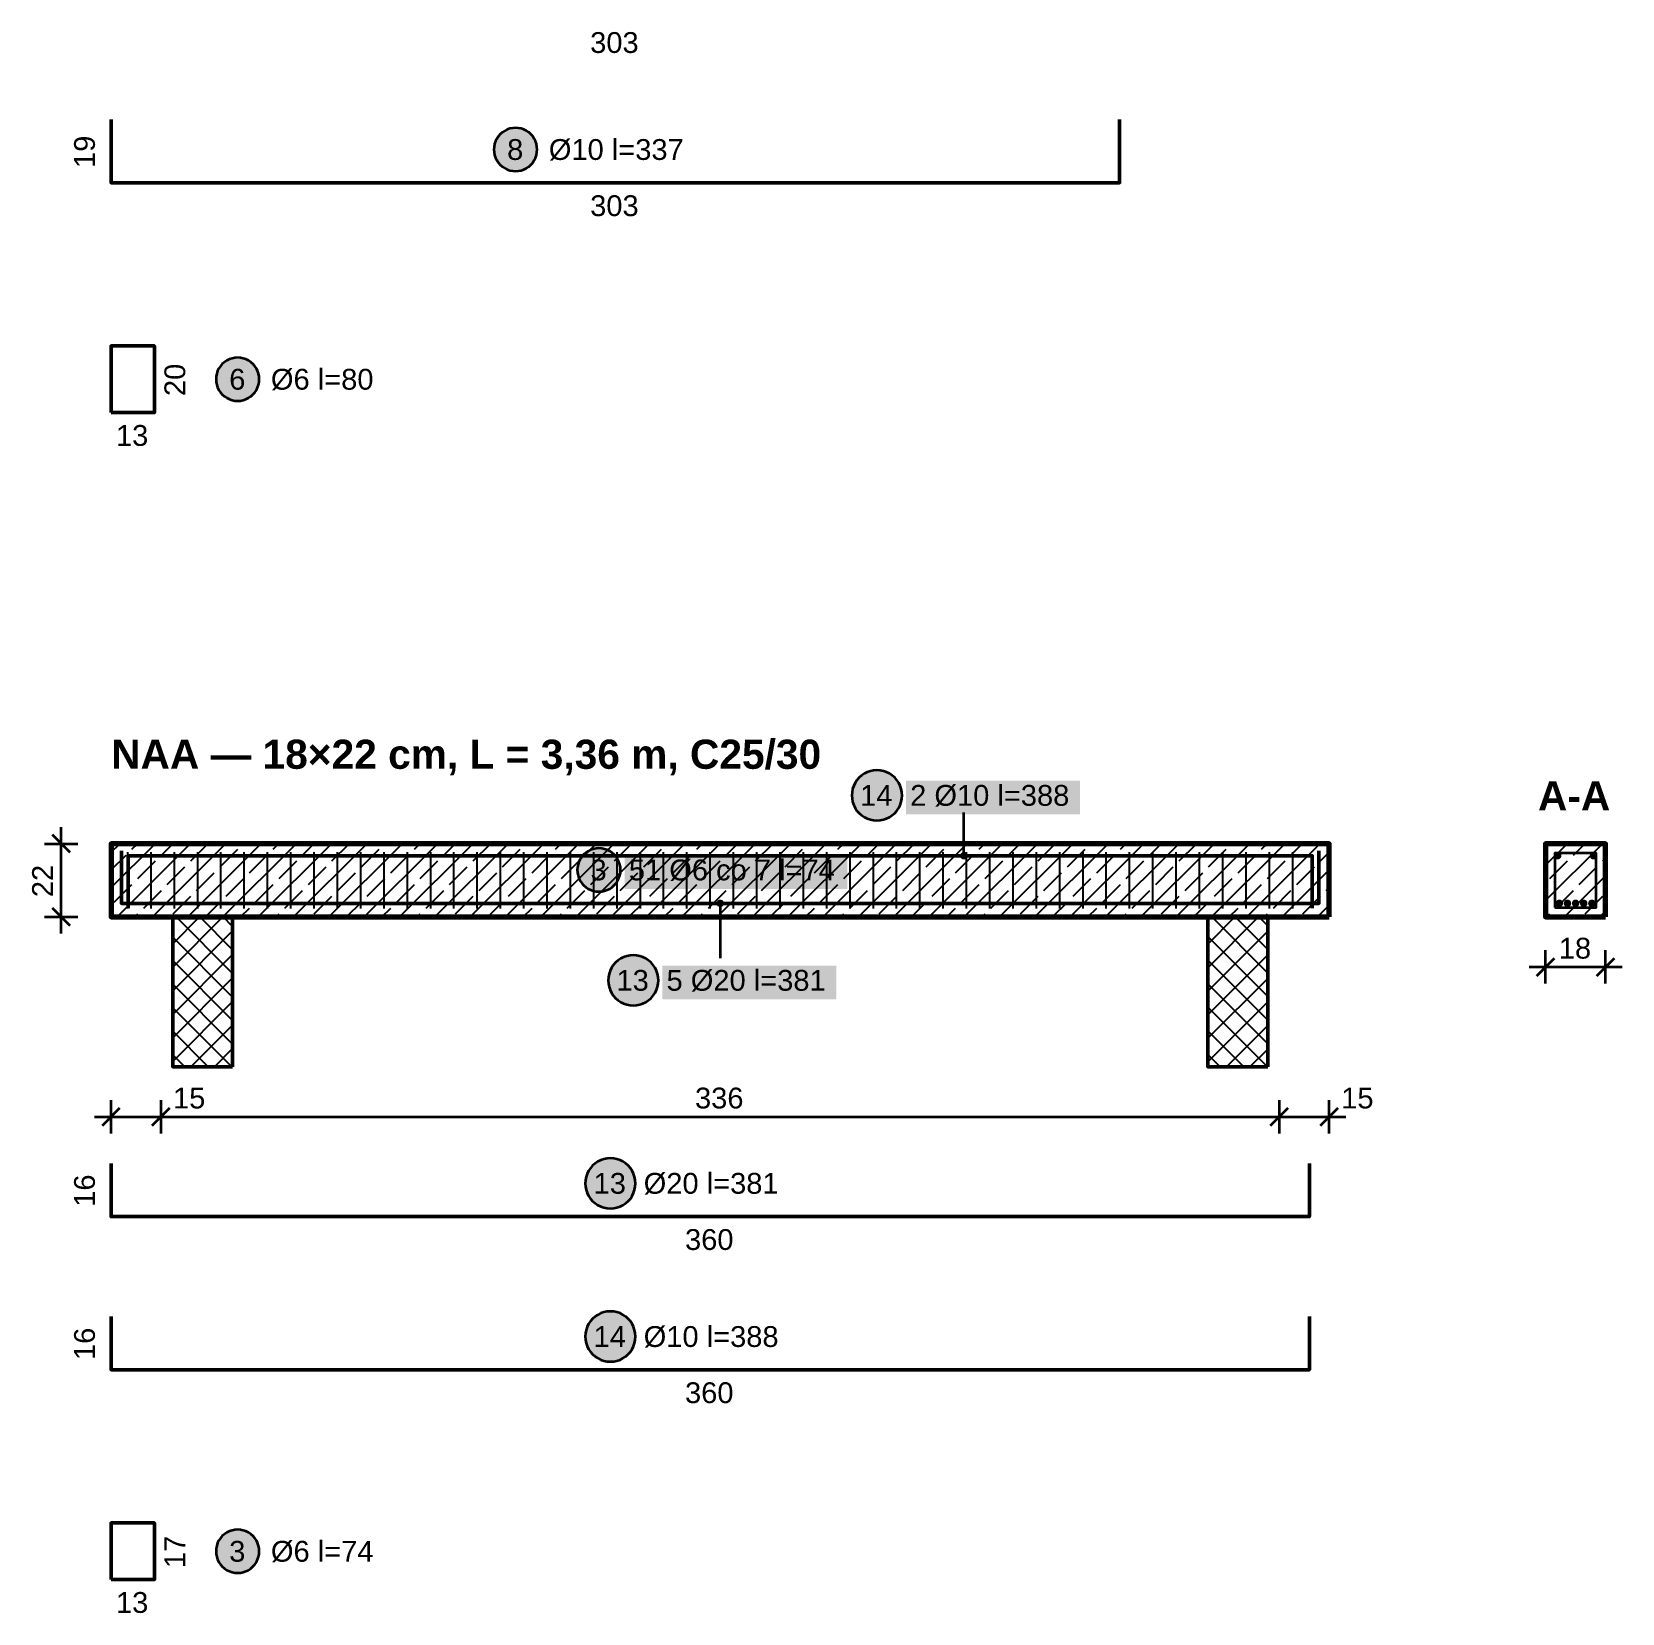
# Model space of a CAD drawing. Header units: metres. Extents: x 0.1 to 18.1, y -9.6 to -0.1.
# Drawn here: x 0.062 to 4.84, y -9.516 to -4.767 of the extents above; entities that cross this region are included whole.
import ezdxf

# ---------------------------------------------------------------- set-up
doc = ezdxf.new("R2010")
doc.units = ezdxf.units.M
for name, color, linetype, lineweight in [('A-KRESKOWANIE', 8, 'Continuous', 18), ('A-MASKA', 7, 'Continuous', 18), ('A-OPISY', 2, 'Continuous', 25), ('K-KONSTR', 7, 'Continuous', 50), ('K-WYMIARY', 1, 'Continuous', 25), ('K-ZBROJENIE', 1, 'Continuous', 100), ('K-ZBROJENIE-OPIS', 2, 'Continuous', 25)]:
    doc.layers.add(name, color=color, linetype=linetype, lineweight=lineweight)
doc.styles.add('PL_ARIAL', font='arial.ttf')
doc.styles.add('PL_ARIAL_B', font='arialbd.ttf')

msp = doc.modelspace()

# ---------------------------------------------------------------- hatches: boundary and pattern name
at = {"layer": 'A-MASKA', "true_color": 0xffffff}
for points in [[(2.6882, -7.1172), (3.2108, -7.1172), (3.2108, -7.016), (2.6882, -7.016)], [(1.843, -7.3412), (2.512, -7.3412), (2.512, -7.24), (1.843, -7.24)], [(1.9562, -7.6728), (2.4788, -7.6728), (2.4788, -7.5715), (1.9562, -7.5715)]]:
    msp.add_hatch(color=7, dxfattribs=at).paths.add_polyline_path(points)
at = {"layer": 'K-ZBROJENIE', "true_color": 0x000000}
for points in [[(4.6572, -7.241), (4.6572, -7.2421), (4.657, -7.2432), (4.6568, -7.2443), (4.6564, -7.2453), (4.6559, -7.2463), (4.6554, -7.2473), (4.6547, -7.2481), (4.654, -7.249), (4.6531, -7.2497), (4.6523, -7.2504), (4.6513, -7.2509), (4.6503, -7.2514), (4.6493, -7.2518), (4.6482, -7.252), (4.6471, -7.2522), (4.646, -7.2523), (4.6449, -7.2522), (4.6438, -7.252), (4.6427, -7.2518), (4.6417, -7.2514), (4.6407, -7.2509), (4.6397, -7.2504), (4.6389, -7.2497), (4.638, -7.249), (4.6373, -7.2481), (4.6366, -7.2473), (4.6361, -7.2463), (4.6356, -7.2453), (4.6352, -7.2443), (4.635, -7.2432), (4.6348, -7.2421), (4.6347, -7.241), (4.6348, -7.2399), (4.635, -7.2388), (4.6352, -7.2377), (4.6356, -7.2367), (4.6361, -7.2357), (4.6366, -7.2347), (4.6373, -7.2339), (4.638, -7.233), (4.6389, -7.2323), (4.6397, -7.2316), (4.6407, -7.2311), (4.6417, -7.2306), (4.6427, -7.2302), (4.6438, -7.23), (4.6449, -7.2298), (4.646, -7.2297), (4.6471, -7.2298), (4.6482, -7.23), (4.6493, -7.2302), (4.6503, -7.2306), (4.6513, -7.2311), (4.6523, -7.2316), (4.6531, -7.2323), (4.654, -7.233), (4.6547, -7.2339), (4.6554, -7.2347), (4.6559, -7.2357), (4.6564, -7.2367), (4.6568, -7.2377), (4.657, -7.2388), (4.6572, -7.2399)], [(4.7652, -7.241), (4.7652, -7.2421), (4.765, -7.2432), (4.7648, -7.2443), (4.7644, -7.2453), (4.7639, -7.2463), (4.7634, -7.2473), (4.7627, -7.2481), (4.762, -7.249), (4.7611, -7.2497), (4.7603, -7.2504), (4.7593, -7.2509), (4.7583, -7.2514), (4.7573, -7.2518), (4.7562, -7.252), (4.7551, -7.2522), (4.754, -7.2523), (4.7529, -7.2522), (4.7518, -7.252), (4.7507, -7.2518), (4.7497, -7.2514), (4.7487, -7.2509), (4.7477, -7.2504), (4.7469, -7.2497), (4.746, -7.249), (4.7453, -7.2481), (4.7446, -7.2473), (4.7441, -7.2463), (4.7436, -7.2453), (4.7432, -7.2443), (4.743, -7.2432), (4.7428, -7.2421), (4.7427, -7.241), (4.7428, -7.2399), (4.743, -7.2388), (4.7432, -7.2377), (4.7436, -7.2367), (4.7441, -7.2357), (4.7446, -7.2347), (4.7453, -7.2339), (4.746, -7.233), (4.7469, -7.2323), (4.7477, -7.2316), (4.7487, -7.2311), (4.7497, -7.2306), (4.7507, -7.2302), (4.7518, -7.23), (4.7529, -7.2298), (4.754, -7.2297), (4.7551, -7.2298), (4.7562, -7.23), (4.7573, -7.2302), (4.7583, -7.2306), (4.7593, -7.2311), (4.7603, -7.2316), (4.7611, -7.2323), (4.762, -7.233), (4.7627, -7.2339), (4.7634, -7.2347), (4.7639, -7.2357), (4.7644, -7.2367), (4.7648, -7.2377), (4.765, -7.2388), (4.7652, -7.2399)], [(4.6622, -7.384), (4.6622, -7.3851), (4.662, -7.3862), (4.6618, -7.3873), (4.6614, -7.3883), (4.6609, -7.3893), (4.6604, -7.3903), (4.6597, -7.3911), (4.659, -7.392), (4.6581, -7.3927), (4.6572, -7.3934), (4.6563, -7.3939), (4.6553, -7.3944), (4.6543, -7.3948), (4.6532, -7.395), (4.6521, -7.3952), (4.651, -7.3953), (4.6499, -7.3952), (4.6488, -7.395), (4.6477, -7.3948), (4.6467, -7.3944), (4.6457, -7.3939), (4.6447, -7.3934), (4.6439, -7.3927), (4.643, -7.392), (4.6423, -7.3911), (4.6416, -7.3903), (4.6411, -7.3893), (4.6406, -7.3883), (4.6402, -7.3873), (4.64, -7.3862), (4.6398, -7.3851), (4.6397, -7.384), (4.6398, -7.3829), (4.64, -7.3818), (4.6402, -7.3807), (4.6406, -7.3797), (4.6411, -7.3787), (4.6416, -7.3777), (4.6423, -7.3769), (4.643, -7.376), (4.6439, -7.3753), (4.6447, -7.3746), (4.6457, -7.3741), (4.6467, -7.3736), (4.6477, -7.3732), (4.6488, -7.373), (4.6499, -7.3728), (4.651, -7.3727), (4.6521, -7.3728), (4.6532, -7.373), (4.6543, -7.3732), (4.6553, -7.3736), (4.6563, -7.3741), (4.6572, -7.3746), (4.6581, -7.3753), (4.659, -7.376), (4.6597, -7.3769), (4.6604, -7.3777), (4.6609, -7.3787), (4.6614, -7.3797), (4.6618, -7.3807), (4.662, -7.3818), (4.6622, -7.3829)], [(4.6867, -7.384), (4.6867, -7.3851), (4.6865, -7.3862), (4.6863, -7.3873), (4.6859, -7.3883), (4.6854, -7.3893), (4.6849, -7.3903), (4.6842, -7.3911), (4.6835, -7.392), (4.6826, -7.3927), (4.6818, -7.3934), (4.6808, -7.3939), (4.6798, -7.3944), (4.6788, -7.3948), (4.6777, -7.395), (4.6766, -7.3952), (4.6755, -7.3953), (4.6744, -7.3952), (4.6733, -7.395), (4.6722, -7.3948), (4.6712, -7.3944), (4.6702, -7.3939), (4.6692, -7.3934), (4.6684, -7.3927), (4.6675, -7.392), (4.6668, -7.3911), (4.6661, -7.3903), (4.6656, -7.3893), (4.6651, -7.3883), (4.6647, -7.3873), (4.6645, -7.3862), (4.6643, -7.3851), (4.6642, -7.384), (4.6643, -7.3829), (4.6645, -7.3818), (4.6647, -7.3807), (4.6651, -7.3797), (4.6656, -7.3787), (4.6661, -7.3777), (4.6668, -7.3769), (4.6675, -7.376), (4.6684, -7.3753), (4.6692, -7.3746), (4.6702, -7.3741), (4.6712, -7.3736), (4.6722, -7.3732), (4.6733, -7.373), (4.6744, -7.3728), (4.6755, -7.3727), (4.6766, -7.3728), (4.6777, -7.373), (4.6788, -7.3732), (4.6798, -7.3736), (4.6808, -7.3741), (4.6818, -7.3746), (4.6826, -7.3753), (4.6835, -7.376), (4.6842, -7.3769), (4.6849, -7.3777), (4.6854, -7.3787), (4.6859, -7.3797), (4.6863, -7.3807), (4.6865, -7.3818), (4.6867, -7.3829)], [(4.7112, -7.384), (4.7112, -7.3851), (4.711, -7.3862), (4.7108, -7.3873), (4.7104, -7.3883), (4.7099, -7.3893), (4.7094, -7.3903), (4.7087, -7.3911), (4.708, -7.392), (4.7071, -7.3927), (4.7063, -7.3934), (4.7053, -7.3939), (4.7043, -7.3944), (4.7033, -7.3948), (4.7022, -7.395), (4.7011, -7.3952), (4.7, -7.3953), (4.6989, -7.3952), (4.6978, -7.395), (4.6967, -7.3948), (4.6957, -7.3944), (4.6947, -7.3939), (4.6937, -7.3934), (4.6929, -7.3927), (4.692, -7.392), (4.6913, -7.3911), (4.6906, -7.3903), (4.6901, -7.3893), (4.6896, -7.3883), (4.6892, -7.3873), (4.689, -7.3862), (4.6888, -7.3851), (4.6887, -7.384), (4.6888, -7.3829), (4.689, -7.3818), (4.6892, -7.3807), (4.6896, -7.3797), (4.6901, -7.3787), (4.6906, -7.3777), (4.6913, -7.3769), (4.692, -7.376), (4.6929, -7.3753), (4.6937, -7.3746), (4.6947, -7.3741), (4.6957, -7.3736), (4.6967, -7.3732), (4.6978, -7.373), (4.6989, -7.3728), (4.7, -7.3727), (4.7011, -7.3728), (4.7022, -7.373), (4.7033, -7.3732), (4.7043, -7.3736), (4.7053, -7.3741), (4.7063, -7.3746), (4.7071, -7.3753), (4.708, -7.376), (4.7087, -7.3769), (4.7094, -7.3777), (4.7099, -7.3787), (4.7104, -7.3797), (4.7108, -7.3807), (4.711, -7.3818), (4.7112, -7.3829)], [(4.7357, -7.384), (4.7357, -7.3851), (4.7355, -7.3862), (4.7353, -7.3873), (4.7349, -7.3883), (4.7344, -7.3893), (4.7339, -7.3903), (4.7332, -7.3911), (4.7325, -7.392), (4.7316, -7.3927), (4.7308, -7.3934), (4.7298, -7.3939), (4.7288, -7.3944), (4.7278, -7.3948), (4.7267, -7.395), (4.7256, -7.3952), (4.7245, -7.3953), (4.7234, -7.3952), (4.7223, -7.395), (4.7212, -7.3948), (4.7202, -7.3944), (4.7192, -7.3939), (4.7182, -7.3934), (4.7174, -7.3927), (4.7165, -7.392), (4.7158, -7.3911), (4.7151, -7.3903), (4.7146, -7.3893), (4.7141, -7.3883), (4.7137, -7.3873), (4.7135, -7.3862), (4.7133, -7.3851), (4.7132, -7.384), (4.7133, -7.3829), (4.7135, -7.3818), (4.7137, -7.3807), (4.7141, -7.3797), (4.7146, -7.3787), (4.7151, -7.3777), (4.7158, -7.3769), (4.7165, -7.376), (4.7174, -7.3753), (4.7182, -7.3746), (4.7192, -7.3741), (4.7202, -7.3736), (4.7212, -7.3732), (4.7223, -7.373), (4.7234, -7.3728), (4.7245, -7.3727), (4.7256, -7.3728), (4.7267, -7.373), (4.7278, -7.3732), (4.7288, -7.3736), (4.7298, -7.3741), (4.7308, -7.3746), (4.7316, -7.3753), (4.7325, -7.376), (4.7332, -7.3769), (4.7339, -7.3777), (4.7344, -7.3787), (4.7349, -7.3797), (4.7353, -7.3807), (4.7355, -7.3818), (4.7357, -7.3829)], [(4.7603, -7.384), (4.7602, -7.3851), (4.76, -7.3862), (4.7598, -7.3873), (4.7594, -7.3883), (4.7589, -7.3893), (4.7584, -7.3903), (4.7577, -7.3911), (4.757, -7.392), (4.7561, -7.3927), (4.7553, -7.3934), (4.7543, -7.3939), (4.7533, -7.3944), (4.7523, -7.3948), (4.7512, -7.395), (4.7501, -7.3952), (4.749, -7.3953), (4.7479, -7.3952), (4.7468, -7.395), (4.7457, -7.3948), (4.7447, -7.3944), (4.7437, -7.3939), (4.7427, -7.3934), (4.7419, -7.3927), (4.741, -7.392), (4.7403, -7.3911), (4.7396, -7.3903), (4.7391, -7.3893), (4.7386, -7.3883), (4.7382, -7.3873), (4.738, -7.3862), (4.7378, -7.3851), (4.7377, -7.384), (4.7378, -7.3829), (4.738, -7.3818), (4.7382, -7.3807), (4.7386, -7.3797), (4.7391, -7.3787), (4.7396, -7.3777), (4.7403, -7.3769), (4.741, -7.376), (4.7419, -7.3753), (4.7427, -7.3746), (4.7437, -7.3741), (4.7447, -7.3736), (4.7457, -7.3732), (4.7468, -7.373), (4.7479, -7.3728), (4.749, -7.3727), (4.7501, -7.3728), (4.7512, -7.373), (4.7523, -7.3732), (4.7533, -7.3736), (4.7543, -7.3741), (4.7553, -7.3746), (4.7561, -7.3753), (4.757, -7.376), (4.7577, -7.3769), (4.7584, -7.3777), (4.7589, -7.3787), (4.7594, -7.3797), (4.7598, -7.3807), (4.76, -7.3818), (4.7602, -7.3829)]]:
    msp.add_hatch(color=7, dxfattribs=at).paths.add_polyline_path(points)
at = {"layer": 'K-ZBROJENIE-OPIS', "true_color": 0xffffff}
for points in [[(1.58, -5.12), (1.5794, -5.1115), (1.5778, -5.1032), (1.5751, -5.0951), (1.5713, -5.0875), (1.5666, -5.0804), (1.561, -5.074), (1.5546, -5.0684), (1.5475, -5.0637), (1.5399, -5.0599), (1.5318, -5.0572), (1.5235, -5.0556), (1.515, -5.055), (1.5065, -5.0556), (1.4982, -5.0572), (1.4901, -5.0599), (1.4825, -5.0637), (1.4754, -5.0684), (1.469, -5.074), (1.4634, -5.0804), (1.4587, -5.0875), (1.4549, -5.0951), (1.4522, -5.1032), (1.4506, -5.1115), (1.45, -5.12), (1.4506, -5.1285), (1.4522, -5.1368), (1.4549, -5.1449), (1.4587, -5.1525), (1.4634, -5.1596), (1.469, -5.166), (1.4754, -5.1716), (1.4825, -5.1763), (1.4901, -5.1801), (1.4982, -5.1828), (1.5065, -5.1844), (1.515, -5.185), (1.5235, -5.1844), (1.5318, -5.1828), (1.5399, -5.1801), (1.5475, -5.1763), (1.5546, -5.1716), (1.561, -5.166), (1.5666, -5.1596), (1.5713, -5.1525), (1.5751, -5.1449), (1.5778, -5.1368), (1.5794, -5.1285)], [(0.745, -5.81), (0.7444, -5.8015), (0.7428, -5.7932), (0.7401, -5.7851), (0.7363, -5.7775), (0.7316, -5.7704), (0.726, -5.764), (0.7196, -5.7584), (0.7125, -5.7537), (0.7049, -5.7499), (0.6968, -5.7472), (0.6885, -5.7456), (0.68, -5.745), (0.6715, -5.7456), (0.6632, -5.7472), (0.6551, -5.7499), (0.6475, -5.7537), (0.6404, -5.7584), (0.634, -5.764), (0.6284, -5.7704), (0.6237, -5.7775), (0.6199, -5.7851), (0.6172, -5.7932), (0.6156, -5.8015), (0.615, -5.81), (0.6156, -5.8185), (0.6172, -5.8268), (0.6199, -5.8349), (0.6237, -5.8425), (0.6284, -5.8496), (0.634, -5.856), (0.6404, -5.8616), (0.6475, -5.8663), (0.6551, -5.8701), (0.6632, -5.8728), (0.6715, -5.8744), (0.68, -5.875), (0.6885, -5.8744), (0.6968, -5.8728), (0.7049, -5.8701), (0.7125, -5.8663), (0.7196, -5.8616), (0.726, -5.856), (0.7316, -5.8496), (0.7363, -5.8425), (0.7401, -5.8349), (0.7428, -5.8268), (0.7444, -5.8185)], [(2.6763, -7.0597), (2.6756, -7.0499), (2.6737, -7.0402), (2.6705, -7.0308), (2.6662, -7.022), (2.6607, -7.0138), (2.6541, -7.0063), (2.6467, -6.9998), (2.6385, -6.9943), (2.6296, -6.99), (2.6203, -6.9868), (2.6106, -6.9849), (2.6007, -6.9842), (2.5909, -6.9849), (2.5812, -6.9868), (2.5718, -6.99), (2.563, -6.9943), (2.5548, -6.9998), (2.5473, -7.0063), (2.5408, -7.0138), (2.5353, -7.022), (2.531, -7.0308), (2.5278, -7.0402), (2.5259, -7.0499), (2.5252, -7.0597), (2.5259, -7.0696), (2.5278, -7.0793), (2.531, -7.0887), (2.5353, -7.0975), (2.5408, -7.1057), (2.5473, -7.1132), (2.5548, -7.1197), (2.563, -7.1252), (2.5718, -7.1295), (2.5812, -7.1327), (2.5909, -7.1346), (2.6007, -7.1353), (2.6106, -7.1346), (2.6203, -7.1327), (2.6296, -7.1295), (2.6385, -7.1252), (2.6467, -7.1197), (2.6541, -7.1132), (2.6607, -7.1057), (2.6662, -7.0975), (2.6705, -7.0887), (2.6737, -7.0793), (2.6756, -7.0696)], [(1.8305, -7.2837), (1.83, -7.2753), (1.8283, -7.2669), (1.8256, -7.2589), (1.8218, -7.2512), (1.8171, -7.2442), (1.8115, -7.2378), (1.8051, -7.2322), (1.798, -7.2275), (1.7904, -7.2237), (1.7824, -7.221), (1.774, -7.2193), (1.7655, -7.2187), (1.7571, -7.2193), (1.7487, -7.221), (1.7407, -7.2237), (1.733, -7.2275), (1.726, -7.2322), (1.7196, -7.2378), (1.714, -7.2442), (1.7092, -7.2512), (1.7055, -7.2589), (1.7028, -7.2669), (1.7011, -7.2753), (1.7005, -7.2837), (1.7011, -7.2922), (1.7028, -7.3006), (1.7055, -7.3086), (1.7092, -7.3162), (1.714, -7.3233), (1.7196, -7.3297), (1.726, -7.3353), (1.733, -7.34), (1.7407, -7.3438), (1.7487, -7.3465), (1.7571, -7.3482), (1.7655, -7.3487), (1.774, -7.3482), (1.7824, -7.3465), (1.7904, -7.3438), (1.798, -7.34), (1.8051, -7.3353), (1.8115, -7.3297), (1.8171, -7.3233), (1.8218, -7.3162), (1.8256, -7.3086), (1.8283, -7.3006), (1.83, -7.2922)], [(1.9443, -7.6153), (1.9436, -7.6054), (1.9417, -7.5957), (1.9385, -7.5863), (1.9342, -7.5775), (1.9287, -7.5693), (1.9221, -7.5618), (1.9147, -7.5553), (1.9065, -7.5498), (1.8976, -7.5455), (1.8883, -7.5423), (1.8786, -7.5404), (1.8687, -7.5397), (1.8589, -7.5404), (1.8492, -7.5423), (1.8398, -7.5455), (1.831, -7.5498), (1.8228, -7.5553), (1.8153, -7.5618), (1.8088, -7.5693), (1.8033, -7.5775), (1.799, -7.5863), (1.7958, -7.5957), (1.7939, -7.6054), (1.7932, -7.6153), (1.7939, -7.6251), (1.7958, -7.6348), (1.799, -7.6442), (1.8033, -7.653), (1.8088, -7.6612), (1.8153, -7.6687), (1.8228, -7.6752), (1.831, -7.6807), (1.8398, -7.685), (1.8492, -7.6882), (1.8589, -7.6901), (1.8687, -7.6908), (1.8786, -7.6901), (1.8883, -7.6882), (1.8976, -7.685), (1.9065, -7.6807), (1.9147, -7.6752), (1.9221, -7.6687), (1.9287, -7.6612), (1.9342, -7.653), (1.9385, -7.6442), (1.9417, -7.6348), (1.9436, -7.6251)], [(1.8755, -8.225), (1.8749, -8.2151), (1.8729, -8.2055), (1.8698, -8.1961), (1.8654, -8.1872), (1.8599, -8.179), (1.8534, -8.1716), (1.846, -8.1651), (1.8378, -8.1596), (1.8289, -8.1552), (1.8195, -8.1521), (1.8099, -8.1501), (1.8, -8.1495), (1.7901, -8.1501), (1.7805, -8.1521), (1.7711, -8.1552), (1.7622, -8.1596), (1.754, -8.1651), (1.7466, -8.1716), (1.7401, -8.179), (1.7346, -8.1872), (1.7302, -8.1961), (1.7271, -8.2055), (1.7251, -8.2151), (1.7245, -8.225), (1.7251, -8.2349), (1.7271, -8.2445), (1.7302, -8.2539), (1.7346, -8.2628), (1.7401, -8.271), (1.7466, -8.2784), (1.754, -8.2849), (1.7622, -8.2904), (1.7711, -8.2948), (1.7805, -8.2979), (1.7901, -8.2999), (1.8, -8.3005), (1.8099, -8.2999), (1.8195, -8.2979), (1.8289, -8.2948), (1.8378, -8.2904), (1.846, -8.2849), (1.8534, -8.2784), (1.8599, -8.271), (1.8654, -8.2628), (1.8698, -8.2539), (1.8729, -8.2445), (1.8749, -8.2349)], [(1.8755, -8.685), (1.8749, -8.6751), (1.8729, -8.6655), (1.8698, -8.6561), (1.8654, -8.6472), (1.8599, -8.639), (1.8534, -8.6316), (1.846, -8.6251), (1.8378, -8.6196), (1.8289, -8.6152), (1.8195, -8.6121), (1.8099, -8.6101), (1.8, -8.6095), (1.7901, -8.6101), (1.7805, -8.6121), (1.7711, -8.6152), (1.7622, -8.6196), (1.754, -8.6251), (1.7466, -8.6316), (1.7401, -8.639), (1.7346, -8.6472), (1.7302, -8.6561), (1.7271, -8.6655), (1.7251, -8.6751), (1.7245, -8.685), (1.7251, -8.6949), (1.7271, -8.7045), (1.7302, -8.7139), (1.7346, -8.7228), (1.7401, -8.731), (1.7466, -8.7384), (1.754, -8.7449), (1.7622, -8.7504), (1.7711, -8.7548), (1.7805, -8.7579), (1.7901, -8.7599), (1.8, -8.7605), (1.8099, -8.7599), (1.8195, -8.7579), (1.8289, -8.7548), (1.8378, -8.7504), (1.846, -8.7449), (1.8534, -8.7384), (1.8599, -8.731), (1.8654, -8.7228), (1.8698, -8.7139), (1.8729, -8.7045), (1.8749, -8.6949)], [(0.745, -9.33), (0.7444, -9.3215), (0.7428, -9.3132), (0.7401, -9.3051), (0.7363, -9.2975), (0.7316, -9.2904), (0.726, -9.284), (0.7196, -9.2784), (0.7125, -9.2737), (0.7049, -9.2699), (0.6968, -9.2672), (0.6885, -9.2656), (0.68, -9.265), (0.6715, -9.2656), (0.6632, -9.2672), (0.6551, -9.2699), (0.6475, -9.2737), (0.6404, -9.2784), (0.634, -9.284), (0.6284, -9.2904), (0.6237, -9.2975), (0.6199, -9.3051), (0.6172, -9.3132), (0.6156, -9.3215), (0.615, -9.33), (0.6156, -9.3385), (0.6172, -9.3468), (0.6199, -9.3549), (0.6237, -9.3625), (0.6284, -9.3696), (0.634, -9.376), (0.6404, -9.3816), (0.6475, -9.3863), (0.6551, -9.3901), (0.6632, -9.3928), (0.6715, -9.3944), (0.68, -9.395), (0.6885, -9.3944), (0.6968, -9.3928), (0.7049, -9.3901), (0.7125, -9.3863), (0.7196, -9.3816), (0.726, -9.376), (0.7316, -9.3696), (0.7363, -9.3625), (0.7401, -9.3549), (0.7428, -9.3468), (0.7444, -9.3385)]]:
    msp.add_hatch(color=7, dxfattribs=at).paths.add_polyline_path(points)
at = {"layer": 'K-ZBROJENIE-OPIS', "true_color": 0x000000}
for points in [[(2.8732, -7.241), (2.8729, -7.2381), (2.8717, -7.2354), (2.87, -7.233), (2.8676, -7.2313), (2.8649, -7.2301), (2.862, -7.2297), (2.8591, -7.2301), (2.8564, -7.2313), (2.854, -7.233), (2.8523, -7.2354), (2.8511, -7.2381), (2.8507, -7.241), (2.8511, -7.2439), (2.8523, -7.2466), (2.854, -7.249), (2.8564, -7.2507), (2.8591, -7.2519), (2.862, -7.2523), (2.8649, -7.2519), (2.8676, -7.2507), (2.87, -7.249), (2.8717, -7.2466), (2.8729, -7.2439)], [(2.1412, -7.384), (2.1409, -7.3811), (2.1397, -7.3784), (2.138, -7.376), (2.1356, -7.3743), (2.1329, -7.3731), (2.13, -7.3727), (2.1271, -7.3731), (2.1244, -7.3743), (2.122, -7.376), (2.1203, -7.3784), (2.1191, -7.3811), (2.1187, -7.384), (2.1191, -7.3869), (2.1203, -7.3896), (2.122, -7.392), (2.1244, -7.3937), (2.1271, -7.3949), (2.13, -7.3953), (2.1329, -7.3949), (2.1356, -7.3937), (2.138, -7.392), (2.1397, -7.3896), (2.1409, -7.3869)]]:
    msp.add_hatch(color=7, dxfattribs=at).paths.add_polyline_path(points)

# ---------------------------------------------------------------- linework, layer by layer
at = {"layer": 'A-KRESKOWANIE', "lineweight": 25, "ltscale": 0.025}
for points in [[(0.3, -7.3368), (0.4318, -7.205)], [(0.3, -7.2307), (0.3257, -7.205)], [(0.3178, -7.425), (0.5378, -7.205)], [(0.3624, -7.2213), (0.3787, -7.205)], [(0.4239, -7.425), (0.6439, -7.205)], [(0.4508, -7.239), (0.4848, -7.205)], [(0.53, -7.425), (0.75, -7.205)], [(0.5392, -7.2567), (0.5909, -7.205)], [(0.636, -7.425), (0.856, -7.205)], [(0.7421, -7.425), (0.9621, -7.205)], [(0.7867, -7.2213), (0.803, -7.205)], [(0.8481, -7.425), (1.0681, -7.205)], [(0.875, -7.239), (0.9091, -7.205)], [(0.9542, -7.425), (1.1742, -7.205)], [(0.9634, -7.2567), (1.0151, -7.205)], [(1.0603, -7.425), (1.2803, -7.205)], [(1.1663, -7.425), (1.3863, -7.205)], [(1.2109, -7.2213), (1.2272, -7.205)], [(1.2724, -7.425), (1.4924, -7.205)], [(1.2993, -7.239), (1.3333, -7.205)], [(1.3785, -7.425), (1.5985, -7.205)], [(1.3877, -7.2567), (1.4394, -7.205)], [(1.4845, -7.425), (1.7045, -7.205)], [(1.5906, -7.425), (1.8106, -7.205)], [(1.6352, -7.2213), (1.6515, -7.205)], [(1.6967, -7.425), (1.9167, -7.205)], [(1.7236, -7.239), (1.7576, -7.205)], [(1.8027, -7.425), (2.0227, -7.205)], [(1.812, -7.2567), (1.8636, -7.205)], [(1.9088, -7.425), (2.1288, -7.205)], [(2.0149, -7.425), (2.2349, -7.205)], [(2.0594, -7.2213), (2.0758, -7.205)], [(2.1209, -7.425), (2.3409, -7.205)], [(2.1478, -7.239), (2.1818, -7.205)], [(2.227, -7.425), (2.447, -7.205)], [(2.2362, -7.2567), (2.2879, -7.205)], [(2.3331, -7.425), (2.5531, -7.205)], [(2.4391, -7.425), (2.6591, -7.205)], [(2.4837, -7.2213), (2.5, -7.205)], [(2.5452, -7.425), (2.7652, -7.205)], [(2.5721, -7.239), (2.6061, -7.205)], [(2.6513, -7.425), (2.8713, -7.205)], [(2.6605, -7.2567), (2.7122, -7.205)], [(2.7573, -7.425), (2.9773, -7.205)], [(2.8634, -7.425), (3.0834, -7.205)], [(2.908, -7.2213), (2.9243, -7.205)], [(2.9695, -7.425), (3.1895, -7.205)], [(2.9964, -7.239), (3.0304, -7.205)], [(3.0755, -7.425), (3.2955, -7.205)], [(3.0848, -7.2567), (3.1364, -7.205)], [(3.1816, -7.425), (3.4016, -7.205)], [(3.2877, -7.425), (3.5077, -7.205)], [(3.3322, -7.2213), (3.3486, -7.205)], [(3.3937, -7.425), (3.6137, -7.205)], [(3.4206, -7.239), (3.4546, -7.205)], [(3.4998, -7.425), (3.7198, -7.205)], [(3.509, -7.2567), (3.5607, -7.205)], [(3.6059, -7.425), (3.8259, -7.205)], [(3.7119, -7.425), (3.9319, -7.205)], [(3.7565, -7.2213), (3.7728, -7.205)], [(3.8449, -7.239), (3.8789, -7.205)], [(4.61, -7.3755), (4.7805, -7.205)], [(4.61, -7.2694), (4.6744, -7.205)], [(4.61, -7.2164), (4.6214, -7.205)], [(4.6934, -7.239), (4.7274, -7.205)], [(0.3, -7.2837), (0.3447, -7.239)], [(0.3801, -7.3097), (0.4331, -7.2567)], [(0.6276, -7.2744), (0.6806, -7.2213)], [(0.7159, -7.292), (0.769, -7.239)], [(0.8043, -7.3097), (0.8574, -7.2567)], [(1.0518, -7.2744), (1.1049, -7.2213)], [(1.1402, -7.292), (1.1932, -7.239)], [(1.2286, -7.3097), (1.2816, -7.2567)], [(1.4761, -7.2744), (1.5291, -7.2213)], [(1.5645, -7.292), (1.6175, -7.239)], [(1.6529, -7.3097), (1.7059, -7.2567)], [(1.9003, -7.2744), (1.9534, -7.2213)], [(1.9887, -7.292), (2.0418, -7.239)], [(2.0771, -7.3097), (2.1302, -7.2567)], [(2.3246, -7.2744), (2.3776, -7.2213)], [(2.413, -7.292), (2.466, -7.239)], [(2.5014, -7.3097), (2.5544, -7.2567)], [(2.7489, -7.2744), (2.8019, -7.2213)], [(2.8373, -7.292), (2.8903, -7.239)], [(2.9257, -7.3097), (2.9787, -7.2567)], [(3.1731, -7.2744), (3.2262, -7.2213)], [(3.2615, -7.292), (3.3146, -7.239)], [(3.3499, -7.3097), (3.403, -7.2567)], [(3.5974, -7.2744), (3.6504, -7.2213)], [(3.6858, -7.292), (3.7388, -7.239)], [(3.7742, -7.3097), (3.8272, -7.2567)], [(3.9333, -7.2567), (3.96, -7.23)], [(4.6227, -7.3097), (4.6757, -7.2567)], [(4.7818, -7.2567), (4.79, -7.2485)], [(0.4685, -7.3274), (0.5215, -7.2744)], [(0.5568, -7.3451), (0.6099, -7.292)], [(0.6452, -7.3627), (0.6983, -7.3097)], [(0.8927, -7.3274), (0.9458, -7.2744)], [(0.9811, -7.3451), (1.0341, -7.292)], [(1.0695, -7.3627), (1.1225, -7.3097)], [(1.317, -7.3274), (1.37, -7.2744)], [(1.4054, -7.3451), (1.4584, -7.292)], [(1.4938, -7.3627), (1.5468, -7.3097)], [(1.7413, -7.3274), (1.7943, -7.2744)], [(1.8296, -7.3451), (1.8827, -7.292)], [(1.918, -7.3627), (1.9711, -7.3097)], [(2.1655, -7.3274), (2.2185, -7.2744)], [(2.2539, -7.3451), (2.3069, -7.292)], [(2.3423, -7.3627), (2.3953, -7.3097)], [(2.5898, -7.3274), (2.6428, -7.2744)], [(2.6782, -7.3451), (2.7312, -7.292)], [(2.7666, -7.3627), (2.8196, -7.3097)], [(3.014, -7.3274), (3.0671, -7.2744)], [(3.1024, -7.3451), (3.1555, -7.292)], [(3.1908, -7.3627), (3.2439, -7.3097)], [(3.4383, -7.3274), (3.4913, -7.2744)], [(3.5267, -7.3451), (3.5797, -7.292)], [(3.6151, -7.3627), (3.6681, -7.3097)], [(3.818, -7.425), (3.96, -7.283)], [(3.8626, -7.3274), (3.9156, -7.2744)], [(4.6665, -7.425), (4.79, -7.3015)], [(4.7111, -7.3274), (4.7641, -7.2744)], [(0.3094, -7.3804), (0.3624, -7.3274)], [(0.3977, -7.3981), (0.4508, -7.3451)], [(0.7336, -7.3804), (0.7867, -7.3274)], [(0.822, -7.3981), (0.875, -7.3451)], [(1.1579, -7.3804), (1.2109, -7.3274)], [(1.2463, -7.3981), (1.2993, -7.3451)], [(1.5822, -7.3804), (1.6352, -7.3274)], [(1.6705, -7.3981), (1.7236, -7.3451)], [(2.0064, -7.3804), (2.0594, -7.3274)], [(2.0948, -7.3981), (2.1478, -7.3451)], [(2.4307, -7.3804), (2.4837, -7.3274)], [(2.5191, -7.3981), (2.5721, -7.3451)], [(2.8549, -7.3804), (2.908, -7.3274)], [(2.9433, -7.3981), (2.9964, -7.3451)], [(3.2792, -7.3804), (3.3322, -7.3274)], [(3.3676, -7.3981), (3.4206, -7.3451)], [(3.7035, -7.3804), (3.7565, -7.3274)], [(3.7919, -7.3981), (3.8449, -7.3451)], [(3.951, -7.3451), (3.96, -7.336)], [(4.6404, -7.3981), (4.6934, -7.3451)], [(0.4861, -7.4158), (0.5392, -7.3627)], [(0.583, -7.425), (0.6276, -7.3804)], [(0.6891, -7.425), (0.7159, -7.3981)], [(0.9104, -7.4158), (0.9634, -7.3627)], [(1.0072, -7.425), (1.0518, -7.3804)], [(1.1133, -7.425), (1.1402, -7.3981)], [(1.3347, -7.4158), (1.3877, -7.3627)], [(1.4315, -7.425), (1.4761, -7.3804)], [(1.5376, -7.425), (1.5645, -7.3981)], [(1.7589, -7.4158), (1.812, -7.3627)], [(1.8558, -7.425), (1.9003, -7.3804)], [(1.9618, -7.425), (1.9887, -7.3981)], [(2.1832, -7.4158), (2.2362, -7.3627)], [(2.28, -7.425), (2.3246, -7.3804)], [(2.3861, -7.425), (2.413, -7.3981)], [(2.6075, -7.4158), (2.6605, -7.3627)], [(2.7043, -7.425), (2.7489, -7.3804)], [(2.8104, -7.425), (2.8373, -7.3981)], [(3.0317, -7.4158), (3.0848, -7.3627)], [(3.1286, -7.425), (3.1731, -7.3804)], [(3.2346, -7.425), (3.2615, -7.3981)], [(3.456, -7.4158), (3.509, -7.3627)], [(3.5528, -7.425), (3.5974, -7.3804)], [(3.6589, -7.425), (3.6858, -7.3981)], [(3.8802, -7.4158), (3.9333, -7.3627)], [(3.9241, -7.425), (3.96, -7.3891)], [(4.7288, -7.4158), (4.7818, -7.3627)], [(0.3709, -7.425), (0.3801, -7.4158)], [(0.485, -7.576), (0.636, -7.425)], [(0.485, -7.5053), (0.5653, -7.425)], [(0.485, -7.4346), (0.4946, -7.425)], [(0.665, -7.5946), (0.4954, -7.425)], [(0.665, -7.5239), (0.5661, -7.425)], [(0.665, -7.4532), (0.6368, -7.425)], [(0.7951, -7.425), (0.8043, -7.4158)], [(1.2194, -7.425), (1.2286, -7.4158)], [(1.6436, -7.425), (1.6529, -7.4158)], [(2.0679, -7.425), (2.0771, -7.4158)], [(2.4922, -7.425), (2.5014, -7.4158)], [(2.9164, -7.425), (2.9257, -7.4158)], [(3.3407, -7.425), (3.3499, -7.4158)], [(3.595, -7.5773), (3.7473, -7.425)], [(3.595, -7.5066), (3.6766, -7.425)], [(3.595, -7.4359), (3.6059, -7.425)], [(3.775, -7.5934), (3.6066, -7.425)], [(3.775, -7.5227), (3.6773, -7.425)], [(3.775, -7.452), (3.748, -7.425)], [(3.765, -7.425), (3.7742, -7.4158)], [(4.6135, -7.425), (4.6227, -7.4158)], [(4.7726, -7.425), (4.79, -7.4076)], [(0.485, -7.6467), (0.665, -7.4667)], [(0.665, -7.6654), (0.485, -7.4854)], [(3.595, -7.648), (3.775, -7.468)], [(3.775, -7.6641), (3.595, -7.4841)], [(0.485, -7.7174), (0.665, -7.5374)], [(3.595, -7.7187), (3.775, -7.5387)], [(0.665, -7.7361), (0.485, -7.5561)], [(3.775, -7.7348), (3.595, -7.5548)], [(0.485, -7.7881), (0.665, -7.6081)], [(0.665, -7.8068), (0.485, -7.6268)], [(3.595, -7.7894), (3.775, -7.6094)], [(3.775, -7.8055), (3.595, -7.6255)], [(0.485, -7.8589), (0.665, -7.6789)], [(3.595, -7.8601), (3.775, -7.6801)], [(0.6625, -7.875), (0.485, -7.6975)], [(3.7738, -7.875), (3.595, -7.6962)], [(0.5918, -7.875), (0.485, -7.7682)], [(0.5396, -7.875), (0.665, -7.7496)], [(3.7031, -7.875), (3.595, -7.7669)], [(3.6508, -7.875), (3.775, -7.7508)], [(0.6103, -7.875), (0.665, -7.8203)], [(3.7216, -7.875), (3.775, -7.8216)], [(0.5211, -7.875), (0.485, -7.8389)], [(3.6324, -7.875), (3.595, -7.8376)]]:
    msp.add_lwpolyline(points, dxfattribs=at)
at = {"layer": 'K-KONSTR', "lineweight": 70, "ltscale": 0.025}
for points in [[(3.96, -7.425), (3.96, -7.205), (0.3, -7.205), (0.3, -7.425)], [(4.79, -7.425), (4.79, -7.205), (4.61, -7.205), (4.61, -7.425)]]:
    msp.add_lwpolyline(points, close=True, dxfattribs=at)
at = {"layer": 'K-KONSTR', "lineweight": 50, "ltscale": 0.025}
for points in [[(0.665, -7.875), (0.665, -7.425), (0.485, -7.425), (0.485, -7.875)], [(3.775, -7.875), (3.775, -7.425), (3.595, -7.425), (3.595, -7.875)]]:
    msp.add_lwpolyline(points, close=True, dxfattribs=at)
at = {"layer": 'K-WYMIARY', "lineweight": 35, "ltscale": 0.025}
for points in [[(0.15, -7.475), (0.15, -7.155)], [(0.1, -7.205), (0.2, -7.205)], [(0.1765, -7.2315), (0.1235, -7.1785)], [(0.1765, -7.4515), (0.1235, -7.3985)], [(0.1, -7.425), (0.2, -7.425)], [(4.5835, -7.6015), (4.6365, -7.5485)], [(4.61, -7.625), (4.61, -7.525)], [(4.7635, -7.6015), (4.8165, -7.5485)], [(4.79, -7.625), (4.79, -7.525)], [(4.56, -7.575), (4.84, -7.575)], [(0.3, -8.075), (0.3, -7.975)], [(0.45, -8.075), (0.45, -7.975)], [(3.81, -8.075), (3.81, -7.975)], [(3.96, -8.075), (3.96, -7.975)], [(0.25, -8.025), (4.01, -8.025)], [(0.2735, -8.0515), (0.3265, -7.9985)], [(0.4235, -8.0515), (0.4765, -7.9985)], [(3.7835, -8.0515), (3.8365, -7.9985)], [(3.9335, -8.0515), (3.9865, -7.9985)]]:
    msp.add_lwpolyline(points, dxfattribs=at)
at = {"layer": 'K-ZBROJENIE', "lineweight": 50, "ltscale": 0.025}
for points in [[(0.3, -5.03), (0.3, -5.22), (3.33, -5.22), (3.33, -5.03)], [(0.331, -7.226), (0.331, -7.384), (3.929, -7.384), (3.929, -7.226)], [(0.351, -7.399), (0.351, -7.241), (3.909, -7.241), (3.909, -7.399)], [(0.3, -8.165), (0.3, -8.325), (3.9, -8.325), (3.9, -8.165)], [(0.3, -8.625), (0.3, -8.785), (3.9, -8.785), (3.9, -8.625)]]:
    msp.add_lwpolyline(points, dxfattribs=at)
for points in [[(0.3, -5.91), (0.43, -5.91), (0.43, -5.71), (0.3, -5.71)], [(0.3, -9.415), (0.43, -9.415), (0.43, -9.245), (0.3, -9.245)]]:
    msp.add_lwpolyline(points, close=True, dxfattribs=at)
at = {"layer": 'K-ZBROJENIE', "lineweight": 25, "ltscale": 0.025}
for points in [[(0.35, -7.4), (0.35, -7.23)], [(0.42, -7.4), (0.42, -7.23)], [(0.49, -7.4), (0.49, -7.23)], [(0.56, -7.4), (0.56, -7.23)], [(0.63, -7.4), (0.63, -7.23)], [(0.7, -7.4), (0.7, -7.23)], [(0.77, -7.4), (0.77, -7.23)], [(0.84, -7.4), (0.84, -7.23)], [(0.91, -7.4), (0.91, -7.23)], [(0.98, -7.4), (0.98, -7.23)], [(1.05, -7.4), (1.05, -7.23)], [(1.12, -7.4), (1.12, -7.23)], [(1.19, -7.4), (1.19, -7.23)], [(1.26, -7.4), (1.26, -7.23)], [(1.33, -7.4), (1.33, -7.23)], [(1.4, -7.4), (1.4, -7.23)], [(1.47, -7.4), (1.47, -7.23)], [(1.54, -7.4), (1.54, -7.23)], [(1.61, -7.4), (1.61, -7.23)], [(1.68, -7.4), (1.68, -7.23)], [(1.75, -7.4), (1.75, -7.23)], [(1.82, -7.4), (1.82, -7.23)], [(1.89, -7.4), (1.89, -7.23)], [(1.96, -7.4), (1.96, -7.23)], [(2.03, -7.4), (2.03, -7.23)], [(2.1, -7.4), (2.1, -7.23)], [(2.17, -7.4), (2.17, -7.23)], [(2.24, -7.4), (2.24, -7.23)], [(2.31, -7.4), (2.31, -7.23)], [(2.38, -7.4), (2.38, -7.23)], [(2.45, -7.4), (2.45, -7.23)], [(2.52, -7.4), (2.52, -7.23)], [(2.59, -7.4), (2.59, -7.23)], [(2.66, -7.4), (2.66, -7.23)], [(2.73, -7.4), (2.73, -7.23)], [(2.8, -7.4), (2.8, -7.23)], [(2.87, -7.4), (2.87, -7.23)], [(2.94, -7.4), (2.94, -7.23)], [(3.01, -7.4), (3.01, -7.23)], [(3.08, -7.4), (3.08, -7.23)], [(3.15, -7.4), (3.15, -7.23)], [(3.22, -7.4), (3.22, -7.23)], [(3.29, -7.4), (3.29, -7.23)], [(3.36, -7.4), (3.36, -7.23)], [(3.43, -7.4), (3.43, -7.23)], [(3.5, -7.4), (3.5, -7.23)], [(3.57, -7.4), (3.57, -7.23)], [(3.64, -7.4), (3.64, -7.23)], [(3.71, -7.4), (3.71, -7.23)], [(3.78, -7.4), (3.78, -7.23)], [(3.85, -7.4), (3.85, -7.23)]]:
    msp.add_lwpolyline(points, dxfattribs=at)
at = {"layer": 'K-ZBROJENIE', "lineweight": 35, "ltscale": 0.025}
msp.add_lwpolyline([(4.638, -7.397), (4.762, -7.397), (4.762, -7.233), (4.638, -7.233)], close=True, dxfattribs=at)
at = {"layer": 'K-ZBROJENIE-OPIS', "lineweight": 35, "ltscale": 0.025}
for points in [[(1.58, -5.12), (1.5794, -5.1115), (1.5778, -5.1032), (1.5751, -5.0951), (1.5713, -5.0875), (1.5666, -5.0804), (1.561, -5.074), (1.5546, -5.0684), (1.5475, -5.0637), (1.5399, -5.0599), (1.5318, -5.0572), (1.5235, -5.0556), (1.515, -5.055), (1.5065, -5.0556), (1.4982, -5.0572), (1.4901, -5.0599), (1.4825, -5.0637), (1.4754, -5.0684), (1.469, -5.074), (1.4634, -5.0804), (1.4587, -5.0875), (1.4549, -5.0951), (1.4522, -5.1032), (1.4506, -5.1115), (1.45, -5.12), (1.4506, -5.1285), (1.4522, -5.1368), (1.4549, -5.1449), (1.4587, -5.1525), (1.4634, -5.1596), (1.469, -5.166), (1.4754, -5.1716), (1.4825, -5.1763), (1.4901, -5.1801), (1.4982, -5.1828), (1.5065, -5.1844), (1.515, -5.185), (1.5235, -5.1844), (1.5318, -5.1828), (1.5399, -5.1801), (1.5475, -5.1763), (1.5546, -5.1716), (1.561, -5.166), (1.5666, -5.1596), (1.5713, -5.1525), (1.5751, -5.1449), (1.5778, -5.1368), (1.5794, -5.1285)], [(0.745, -5.81), (0.7444, -5.8015), (0.7428, -5.7932), (0.7401, -5.7851), (0.7363, -5.7775), (0.7316, -5.7704), (0.726, -5.764), (0.7196, -5.7584), (0.7125, -5.7537), (0.7049, -5.7499), (0.6968, -5.7472), (0.6885, -5.7456), (0.68, -5.745), (0.6715, -5.7456), (0.6632, -5.7472), (0.6551, -5.7499), (0.6475, -5.7537), (0.6404, -5.7584), (0.634, -5.764), (0.6284, -5.7704), (0.6237, -5.7775), (0.6199, -5.7851), (0.6172, -5.7932), (0.6156, -5.8015), (0.615, -5.81), (0.6156, -5.8185), (0.6172, -5.8268), (0.6199, -5.8349), (0.6237, -5.8425), (0.6284, -5.8496), (0.634, -5.856), (0.6404, -5.8616), (0.6475, -5.8663), (0.6551, -5.8701), (0.6632, -5.8728), (0.6715, -5.8744), (0.68, -5.875), (0.6885, -5.8744), (0.6968, -5.8728), (0.7049, -5.8701), (0.7125, -5.8663), (0.7196, -5.8616), (0.726, -5.856), (0.7316, -5.8496), (0.7363, -5.8425), (0.7401, -5.8349), (0.7428, -5.8268), (0.7444, -5.8185)], [(2.6763, -7.0597), (2.6756, -7.0499), (2.6737, -7.0402), (2.6705, -7.0308), (2.6662, -7.022), (2.6607, -7.0138), (2.6541, -7.0063), (2.6467, -6.9998), (2.6385, -6.9943), (2.6296, -6.99), (2.6203, -6.9868), (2.6106, -6.9849), (2.6007, -6.9842), (2.5909, -6.9849), (2.5812, -6.9868), (2.5718, -6.99), (2.563, -6.9943), (2.5548, -6.9998), (2.5473, -7.0063), (2.5408, -7.0138), (2.5353, -7.022), (2.531, -7.0308), (2.5278, -7.0402), (2.5259, -7.0499), (2.5252, -7.0597), (2.5259, -7.0696), (2.5278, -7.0793), (2.531, -7.0887), (2.5353, -7.0975), (2.5408, -7.1057), (2.5473, -7.1132), (2.5548, -7.1197), (2.563, -7.1252), (2.5718, -7.1295), (2.5812, -7.1327), (2.5909, -7.1346), (2.6007, -7.1353), (2.6106, -7.1346), (2.6203, -7.1327), (2.6296, -7.1295), (2.6385, -7.1252), (2.6467, -7.1197), (2.6541, -7.1132), (2.6607, -7.1057), (2.6662, -7.0975), (2.6705, -7.0887), (2.6737, -7.0793), (2.6756, -7.0696)], [(1.8305, -7.2837), (1.83, -7.2753), (1.8283, -7.2669), (1.8256, -7.2589), (1.8218, -7.2512), (1.8171, -7.2442), (1.8115, -7.2378), (1.8051, -7.2322), (1.798, -7.2275), (1.7904, -7.2237), (1.7824, -7.221), (1.774, -7.2193), (1.7655, -7.2187), (1.7571, -7.2193), (1.7487, -7.221), (1.7407, -7.2237), (1.733, -7.2275), (1.726, -7.2322), (1.7196, -7.2378), (1.714, -7.2442), (1.7092, -7.2512), (1.7055, -7.2589), (1.7028, -7.2669), (1.7011, -7.2753), (1.7005, -7.2837), (1.7011, -7.2922), (1.7028, -7.3006), (1.7055, -7.3086), (1.7092, -7.3162), (1.714, -7.3233), (1.7196, -7.3297), (1.726, -7.3353), (1.733, -7.34), (1.7407, -7.3438), (1.7487, -7.3465), (1.7571, -7.3482), (1.7655, -7.3487), (1.774, -7.3482), (1.7824, -7.3465), (1.7904, -7.3438), (1.798, -7.34), (1.8051, -7.3353), (1.8115, -7.3297), (1.8171, -7.3233), (1.8218, -7.3162), (1.8256, -7.3086), (1.8283, -7.3006), (1.83, -7.2922)], [(1.9443, -7.6153), (1.9436, -7.6054), (1.9417, -7.5957), (1.9385, -7.5863), (1.9342, -7.5775), (1.9287, -7.5693), (1.9221, -7.5618), (1.9147, -7.5553), (1.9065, -7.5498), (1.8976, -7.5455), (1.8883, -7.5423), (1.8786, -7.5404), (1.8687, -7.5397), (1.8589, -7.5404), (1.8492, -7.5423), (1.8398, -7.5455), (1.831, -7.5498), (1.8228, -7.5553), (1.8153, -7.5618), (1.8088, -7.5693), (1.8033, -7.5775), (1.799, -7.5863), (1.7958, -7.5957), (1.7939, -7.6054), (1.7932, -7.6153), (1.7939, -7.6251), (1.7958, -7.6348), (1.799, -7.6442), (1.8033, -7.653), (1.8088, -7.6612), (1.8153, -7.6687), (1.8228, -7.6752), (1.831, -7.6807), (1.8398, -7.685), (1.8492, -7.6882), (1.8589, -7.6901), (1.8687, -7.6908), (1.8786, -7.6901), (1.8883, -7.6882), (1.8976, -7.685), (1.9065, -7.6807), (1.9147, -7.6752), (1.9221, -7.6687), (1.9287, -7.6612), (1.9342, -7.653), (1.9385, -7.6442), (1.9417, -7.6348), (1.9436, -7.6251)], [(1.8755, -8.225), (1.8749, -8.2151), (1.8729, -8.2055), (1.8698, -8.1961), (1.8654, -8.1872), (1.8599, -8.179), (1.8534, -8.1716), (1.846, -8.1651), (1.8378, -8.1596), (1.8289, -8.1552), (1.8195, -8.1521), (1.8099, -8.1501), (1.8, -8.1495), (1.7901, -8.1501), (1.7805, -8.1521), (1.7711, -8.1552), (1.7622, -8.1596), (1.754, -8.1651), (1.7466, -8.1716), (1.7401, -8.179), (1.7346, -8.1872), (1.7302, -8.1961), (1.7271, -8.2055), (1.7251, -8.2151), (1.7245, -8.225), (1.7251, -8.2349), (1.7271, -8.2445), (1.7302, -8.2539), (1.7346, -8.2628), (1.7401, -8.271), (1.7466, -8.2784), (1.754, -8.2849), (1.7622, -8.2904), (1.7711, -8.2948), (1.7805, -8.2979), (1.7901, -8.2999), (1.8, -8.3005), (1.8099, -8.2999), (1.8195, -8.2979), (1.8289, -8.2948), (1.8378, -8.2904), (1.846, -8.2849), (1.8534, -8.2784), (1.8599, -8.271), (1.8654, -8.2628), (1.8698, -8.2539), (1.8729, -8.2445), (1.8749, -8.2349)], [(1.8755, -8.685), (1.8749, -8.6751), (1.8729, -8.6655), (1.8698, -8.6561), (1.8654, -8.6472), (1.8599, -8.639), (1.8534, -8.6316), (1.846, -8.6251), (1.8378, -8.6196), (1.8289, -8.6152), (1.8195, -8.6121), (1.8099, -8.6101), (1.8, -8.6095), (1.7901, -8.6101), (1.7805, -8.6121), (1.7711, -8.6152), (1.7622, -8.6196), (1.754, -8.6251), (1.7466, -8.6316), (1.7401, -8.639), (1.7346, -8.6472), (1.7302, -8.6561), (1.7271, -8.6655), (1.7251, -8.6751), (1.7245, -8.685), (1.7251, -8.6949), (1.7271, -8.7045), (1.7302, -8.7139), (1.7346, -8.7228), (1.7401, -8.731), (1.7466, -8.7384), (1.754, -8.7449), (1.7622, -8.7504), (1.7711, -8.7548), (1.7805, -8.7579), (1.7901, -8.7599), (1.8, -8.7605), (1.8099, -8.7599), (1.8195, -8.7579), (1.8289, -8.7548), (1.8378, -8.7504), (1.846, -8.7449), (1.8534, -8.7384), (1.8599, -8.731), (1.8654, -8.7228), (1.8698, -8.7139), (1.8729, -8.7045), (1.8749, -8.6949)], [(0.745, -9.33), (0.7444, -9.3215), (0.7428, -9.3132), (0.7401, -9.3051), (0.7363, -9.2975), (0.7316, -9.2904), (0.726, -9.284), (0.7196, -9.2784), (0.7125, -9.2737), (0.7049, -9.2699), (0.6968, -9.2672), (0.6885, -9.2656), (0.68, -9.265), (0.6715, -9.2656), (0.6632, -9.2672), (0.6551, -9.2699), (0.6475, -9.2737), (0.6404, -9.2784), (0.634, -9.284), (0.6284, -9.2904), (0.6237, -9.2975), (0.6199, -9.3051), (0.6172, -9.3132), (0.6156, -9.3215), (0.615, -9.33), (0.6156, -9.3385), (0.6172, -9.3468), (0.6199, -9.3549), (0.6237, -9.3625), (0.6284, -9.3696), (0.634, -9.376), (0.6404, -9.3816), (0.6475, -9.3863), (0.6551, -9.3901), (0.6632, -9.3928), (0.6715, -9.3944), (0.68, -9.395), (0.6885, -9.3944), (0.6968, -9.3928), (0.7049, -9.3901), (0.7125, -9.3863), (0.7196, -9.3816), (0.726, -9.376), (0.7316, -9.3696), (0.7363, -9.3625), (0.7401, -9.3549), (0.7428, -9.3468), (0.7444, -9.3385)]]:
    msp.add_lwpolyline(points, close=True, dxfattribs=at)
for points in [[(2.862, -7.241), (2.862, -7.111)], [(2.13, -7.384), (2.13, -7.549)]]:
    msp.add_lwpolyline(points, dxfattribs=at)

# ---------------------------------------------------------------- texts
at = {"layer": 'A-OPISY', "style": 'PL_ARIAL_B'}
for s, p in [('NAA — 18×22 cm, L = 3,36 m, C25/30', (0.3, -6.98)), ('A-A', (4.587, -7.105))]:
    msp.add_text(s, height=0.0875, dxfattribs=at).set_placement(p)
at = {"layer": 'K-WYMIARY', "style": 'PL_ARIAL'}
msp.add_text('22', height=0.0625, rotation=90, dxfattribs=at).set_placement((0.125, -7.3655))
for s, p in [('18', (4.6495, -7.55)), ('15', (0.4858, -8)), ('336', (2.0542, -8)), ('15', (3.9958, -8))]:
    msp.add_text(s, height=0.0625, dxfattribs=at).set_placement(p)
at = {"layer": 'K-ZBROJENIE-OPIS', "style": 'PL_ARIAL'}
for s, p in [('303', (1.7392, -4.83)), ('8', (1.4897, -5.1513)), ('Ø10 l=337', (1.615, -5.1513)), ('303', (1.7392, -5.32)), ('6', (0.6547, -5.8413)), ('Ø6 l=80', (0.78, -5.8413)), ('13', (0.3145, -6.01)), ('14', (2.5502, -7.091)), ('2 Ø10 l=388', (2.7007, -7.091)), ('3', (1.7403, -7.315)), ('51 Ø6 co 7 l=74', (1.8555, -7.315)), ('13', (1.8182, -7.6465)), ('5 Ø20 l=381', (1.9687, -7.6465)), ('13', (1.7495, -8.2562)), ('Ø20 l=381', (1.9, -8.2562)), ('360', (2.0242, -8.425)), ('14', (1.7495, -8.7163)), ('Ø10 l=388', (1.9, -8.7163)), ('360', (2.0242, -8.885)), ('3', (0.6547, -9.3613)), ('Ø6 l=74', (0.78, -9.3613)), ('13', (0.3145, -9.515))]:
    msp.add_text(s, height=0.0625, dxfattribs=at).set_placement(p)
for s, p in [('19', (0.2511, -5.1755)), ('20', (0.5225, -5.8605)), ('16', (0.2511, -8.2955)), ('16', (0.2511, -8.7555)), ('17', (0.5225, -9.3805))]:
    msp.add_text(s, height=0.0625, rotation=90, dxfattribs=at).set_placement(p)

doc.saveas('drawing.dxf')
